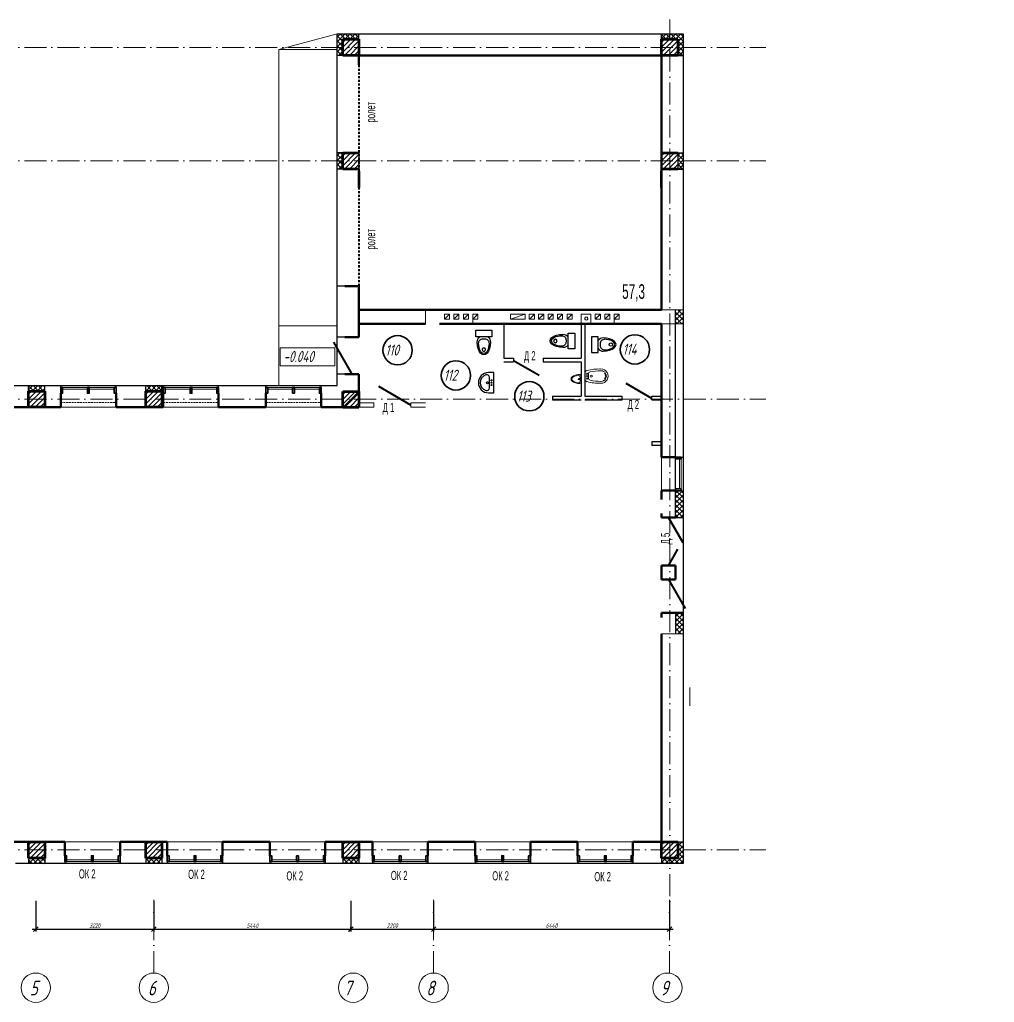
# Model space of a CAD drawing. Header units: millimetres. Extents: x 5763 to 12018931, y 39842 to 3600577.
# Drawn here: x 266604 to 319818, y 558164 to 611798 of the extents above; entities that cross this region are included whole.
import ezdxf

# ---------------------------------------------------------------- set-up
doc = ezdxf.new("R2010")
doc.units = ezdxf.units.MM
for name, pattern in [('ACAD_ISO10W100', [18, 12, -3, 0, -3]), ('JIS_02_0.7', [1.35, 0.75, -0.6]), ('ШТРИХОВАЯ', [0.75, 0.5, -0.25])]:
    doc.linetypes.add(name, pattern=pattern)
for name, color, linetype in [('!Форматы', 7, 'Continuous'), ('Архитектура', 7, 'Continuous'), ('технология', 5, 'Continuous')]:
    doc.layers.add(name, color=color, linetype=linetype)
doc.layers.add('Оборудование', color=6, linetype='Continuous', lineweight=18)
doc.styles.add('RUSSWIN', font='russwin.shx', dxfattribs={"width": 0.6})
doc.styles.add('VSSP_ROMANS', font='romans.shx', dxfattribs={"width": 0.75, "oblique": 15})
doc.styles.add('VSSP_ROMANS07', font='romans.shx', dxfattribs={"width": 0.7, "oblique": 15, "height": 250})
doc.dimstyles.new('VSSP-100', dxfattribs={"dimscale": 100, "dimtxt": 2.5, "dimasz": 2.5, "dimexe": 1.25, "dimexo": 0.625, "dimtad": 1, "dimdec": 0, "dimrnd": 0.001, "dimzin": 1, "dimtxsty": 'VSSP_ROMANS07', "dimblk": 'OBLIQUE', "dimcen": 2.5, "dimdle": 2, "dimaunit": 1, "dimadec": 3, "dimazin": 2, "dimtfac": 1, "dimtdec": 0, "dimtix": 1, "dimtmove": 2, "dimatfit": 3, "dimldrblk": 'OBLIQUE', "dimfxl": 1.25, "dimtolj": 1, "dimtzin": 0, "dimarcsym": 0})
pattern_1 = [(45, (-463364.7, 238828.96), (-134.70384, 134.70384), []), (135, (-463364.7, 238828.96), (-134.70384, -134.70384), [])]
pattern_2 = [(45, (-1179925.73, -135293.64), (-134.703842, 134.703842), []), (135, (-1179925.73, -135293.64), (-134.703842, -134.703842), [])]

# ---------------------------------------------------------------- blocks, each defined once
blk = doc.blocks.new('ПИССУАР')
at = {"layer": 'Оборудование'}
blk.add_line((77, 61), (-77, 61), dxfattribs=at)
at = {"layer": 'Оборудование', "ltscale": 5}
blk.add_line((-51, 36), (51, 36), dxfattribs=at)
at = {"layer": 'Оборудование'}
blk.add_circle((0, 0), 23.1, dxfattribs=at)
for centre, radius, start, end in [((-82, 18), 43.3, 83.4098, 173.2164), ((-51, -15), 50.3, 90, 164.7391), ((51, -15), 50.3, 15.2609, 90), ((82, 18), 43.3, 6.7836, 96.5902)]:
    blk.add_arc(centre, radius, start, end, dxfattribs=at)
at = {"layer": 'Оборудование', "extrusion": (0, 0, -1)}
for centre, major_axis, ratio, start_param, end_param in [((0, 23), (0, -242), 0.5153, 4.712389, 7.853982), ((0, 0), (0, 195), 0.510377, 1.580731, 4.702455)]:
    blk.add_ellipse(centre, major_axis=major_axis, ratio=ratio, start_param=start_param, end_param=end_param, dxfattribs=at)
blk = doc.blocks.new('УНИТАЗ')
for p, q in [((0, 215), (0, -215)), ((179, 215), (0, 215)), ((179, -215), (179, 215)), ((236, 23), (236, -23)), ((0, -215), (179, -215))]:
    blk.add_line(p, q)
blk.add_circle((528, 0), 47.6)
for centre, radius, start, end in [((321, 0), 180, 90, 141.9966), ((356, 23), 120, 89.7095, 180), ((321, 0), 180, 218.0034, 270), ((356, -23), 120, 180, 270.2905)]:
    blk.add_arc(centre, radius, start, end)
for centre, major_axis, ratio, start_param, end_param in [((321, 0), (349, 0), 0.5153, 4.712389, 7.853982), ((354, 0), (-281, 0), 0.510377, 1.580731, 4.702455)]:
    blk.add_ellipse(centre, major_axis=major_axis, ratio=ratio, start_param=start_param, end_param=end_param)
blk = doc.blocks.new('БИДЕ')
at = {"layer": 'Оборудование'}
for p, q in [((-80, 0), (80, 0)), ((-63, -99), (63, -99))]:
    blk.add_line(p, q, dxfattribs=at)
for centre, radius in [((-65, -59), 14.7), ((0, -174), 27.2), ((0, -59), 14.7), ((65, -59), 14.7)]:
    blk.add_circle(centre, radius, dxfattribs=at)
for centre, radius, start, end in [((-80, -75), 75, 90, 165.3682), ((80, -75), 75, 14.6318, 90), ((1107, -385), 1301, 165.3682, 182.1212), ((1456, -455), 1600, 168.611, 179.3672), ((-63, -149), 50, 90, 168.611), ((63, -149), 50, 11.389, 90), ((-1456, -455), 1600, 0.6328, 11.389), ((-1107, -385), 1301, 357.8788, 14.6318), ((0, -440), 194, 177.8995, 2.1005), ((0, -440), 144, 178.8387, 1.1613), ((0, -440), 123, 231.1186, 308.8814)]:
    blk.add_arc(centre, radius, start, end, dxfattribs=at)
blk = doc.blocks.new('УМЫВАЛЬНИК')
for p, q in [((275, 0), (-275, 0)), ((-275, 0), (-275, -145)), ((275, -145), (275, 0)), ((141, -120), (-141, -120)), ((0, -370), (0, -370)), ((0, -420), (0, -420))]:
    blk.add_line(p, q)
for centre, radius in [((-65, -59), 14.7), ((0, -174), 27.2), ((0, -59), 14.7), ((65, -59), 14.7)]:
    blk.add_circle(centre, radius)
for centre, radius, start, end in [((0, -145), 275, 180, 270), ((-141, -195), 75, 90, 199.4712), ((0, -145), 225, 199.4712, 270), ((0, -145), 275, 270, 0), ((0, -145), 225, 270, 340.5288), ((141, -195), 75, 340.5288, 90)]:
    blk.add_arc(centre, radius, start, end)
blk = doc.blocks.new('_OBLIQUE')
at = {"color": 0, "linetype": 'ByBlock'}
blk.add_line((-0.5, -0.5), (0.5, 0.5), dxfattribs=at)
blk = doc.blocks.new('*D91')
at = {"layer": 'Defpoints', "color": 0, "transparency": 16777216}
for p in [(267486, 563764), (273928, 563764), (273928, 562164)]:
    blk.add_point(p, dxfattribs=at)
at = {"layer": 'Архитектура', "color": 0, "lineweight": -2, "transparency": 16777216}
for p, q in [((267486, 563702), (267486, 562039)), ((273928, 563702), (273928, 562039)), ((267286, 562164), (274128, 562164))]:
    blk.add_line(p, q, dxfattribs=at)
at = {"layer": 'Архитектура', "color": 0, "lineweight": -2, "transparency": 16777216, "xscale": 250, "yscale": 250, "zscale": 250, "rotation": 180}
blk.add_blockref('_OBLIQUE', (267486, 562164), dxfattribs=at)
at = {"layer": 'Архитектура', "color": 0, "lineweight": -2, "transparency": 16777216, "xscale": 250, "yscale": 250, "zscale": 250}
blk.add_blockref('_OBLIQUE', (273928, 562164), dxfattribs=at)
at = {"layer": 'Архитектура', "color": 0, "lineweight": 20, "transparency": 16777216, "insert": (270707, 562352), "char_height": 250, "width": 87154.5, "attachment_point": 5, "style": 'VSSP_ROMANS07'}
blk.add_mtext('\\A1;3220', dxfattribs=at)
blk = doc.blocks.new('*D93')
at = {"layer": 'Defpoints', "color": 0, "transparency": 16777216}
for p in [(284688, 563764), (289206, 563764), (289206, 562164)]:
    blk.add_point(p, dxfattribs=at)
at = {"layer": 'Архитектура', "color": 0, "lineweight": -2, "transparency": 16777216}
for p, q in [((284688, 563702), (284688, 562039)), ((289206, 563702), (289206, 562039)), ((284488, 562164), (289406, 562164))]:
    blk.add_line(p, q, dxfattribs=at)
at = {"layer": 'Архитектура', "color": 0, "lineweight": -2, "transparency": 16777216, "xscale": 250, "yscale": 250, "zscale": 250, "rotation": 180}
blk.add_blockref('_OBLIQUE', (284688, 562164), dxfattribs=at)
at = {"layer": 'Архитектура', "color": 0, "lineweight": -2, "transparency": 16777216, "xscale": 250, "yscale": 250, "zscale": 250}
blk.add_blockref('_OBLIQUE', (289206, 562164), dxfattribs=at)
at = {"layer": 'Архитектура', "color": 0, "lineweight": 20, "transparency": 16777216, "insert": (286947, 562351), "char_height": 250, "width": 65741.77, "attachment_point": 5, "style": 'VSSP_ROMANS07'}
blk.add_mtext('\\A1;2200', dxfattribs=at)
blk = doc.blocks.new('*D94')
at = {"layer": 'Defpoints', "color": 0, "transparency": 16777216}
for p in [(289206, 563764), (302088, 563764), (302088, 562164)]:
    blk.add_point(p, dxfattribs=at)
at = {"layer": 'Архитектура', "color": 0, "lineweight": -2, "transparency": 16777216}
for p, q in [((289206, 563702), (289206, 562039)), ((302088, 563702), (302088, 562039)), ((289006, 562164), (302288, 562164))]:
    blk.add_line(p, q, dxfattribs=at)
at = {"layer": 'Архитектура', "color": 0, "lineweight": -2, "transparency": 16777216, "xscale": 250, "yscale": 250, "zscale": 250, "rotation": 180}
blk.add_blockref('_OBLIQUE', (289206, 562164), dxfattribs=at)
at = {"layer": 'Архитектура', "color": 0, "lineweight": -2, "transparency": 16777216, "xscale": 250, "yscale": 250, "zscale": 250}
blk.add_blockref('_OBLIQUE', (302088, 562164), dxfattribs=at)
at = {"layer": 'Архитектура', "color": 0, "lineweight": 20, "transparency": 16777216, "insert": (295647, 562352), "char_height": 250, "attachment_point": 5, "style": 'VSSP_ROMANS07'}
blk.add_mtext('\\A1;6440', dxfattribs=at)
blk = doc.blocks.new('*D92')
at = {"layer": '!Форматы', "color": 0, "lineweight": -2, "transparency": 16777216}
for p, q in [((273728, 562164), (284893, 562164)), ((273928, 562164), (273928, 562039)), ((284693, 562164), (284693, 562289))]:
    blk.add_line(p, q, dxfattribs=at)
at = {"layer": 'Defpoints', "color": 0, "transparency": 16777216}
for p in [(273928, 562164), (284693, 562164), (284693, 562164)]:
    blk.add_point(p, dxfattribs=at)
at = {"layer": '!Форматы', "color": 0, "lineweight": -2, "transparency": 16777216, "xscale": 250, "yscale": 250, "zscale": 250, "rotation": 180}
blk.add_blockref('_OBLIQUE', (273928, 562164), dxfattribs=at)
at = {"layer": '!Форматы', "color": 0, "lineweight": -2, "transparency": 16777216, "xscale": 250, "yscale": 250, "zscale": 250}
blk.add_blockref('_OBLIQUE', (284693, 562164), dxfattribs=at)
at = {"layer": '!Форматы', "color": 0, "lineweight": 20, "transparency": 16777216, "insert": (279311, 562351), "char_height": 250, "attachment_point": 5, "style": 'VSSP_ROMANS07'}
blk.add_mtext('\\A1;5440', dxfattribs=at)

msp = doc.modelspace()

# ---------------------------------------------------------------- hatches: boundary and pattern name
at = {"ltscale": 100, "transparency": 33554597}
h = msp.add_hatch(dxfattribs=at)
h.set_pattern_fill('ANSI37', color=256, scale=60)
h.set_pattern_definition(pattern_1)
h.paths.add_polyline_path([(284684.5027, 611023.76996), (283946.26077, 611023.76996), (283946.26077, 610285.76996), (284242.26077, 610285.76996), (284242.26077, 610727.76996), (284684.55529, 610727.76996)])
h.paths.add_polyline_path([(284242.26077, 610285.76996), (283946.26077, 610285.76996), (283946.26077, 609843.76996), (284242.26077, 609843.76996)])
h.paths.add_polyline_path([(285126.26077, 611023.76996), (284684.5027, 611023.76996), (284684.55529, 610727.76996), (285126.26077, 610727.76996)])
h = msp.add_hatch(dxfattribs=at)
h.set_pattern_fill('ANSI37', color=256, scale=60)
h.set_pattern_definition(pattern_1)
h.paths.add_polyline_path([(302104.90214, 611023.76996), (301646.26077, 611023.76996), (301646.26077, 610727.76996), (302104.90214, 610727.76996)])
h.paths.add_polyline_path([(302826.26077, 611023.76996), (302104.90214, 611023.76996), (302104.90214, 610727.76996), (302530.26077, 610727.76996), (302530.26077, 610285.76996), (302826.26077, 610285.76996)])
h.paths.add_polyline_path([(302826.26077, 610285.76996), (302530.26077, 610285.76996), (302530.26077, 609843.76996), (302826.26077, 609843.76996)])
h = msp.add_hatch(dxfattribs=at)
h.set_pattern_fill('ANSI31', color=256, scale=60)
h.set_pattern_definition([(45, (-282622.53, 393925.3), (-134.70384, 134.70384), [])])
h.paths.add_polyline_path([(284242.26077, 609843.76996), (285126.26077, 609843.76996), (285126.26077, 610727.76996), (284242.26077, 610727.76996)])
h = msp.add_hatch(dxfattribs=at)
h.set_pattern_fill('ANSI31', color=256, scale=60)
h.set_pattern_definition([(45, (-265218.53, 393925.3), (-134.70384, 134.70384), [])])
h.paths.add_polyline_path([(302530.26077, 610727.76996), (301646.26077, 610727.76996), (301646.26077, 609843.76996), (302530.26077, 609843.76996)])
h = msp.add_hatch(dxfattribs=at)
h.set_pattern_fill('ANSI37', color=256, scale=60)
h.set_pattern_definition(pattern_1)
h.paths.add_polyline_path([(284242.26077, 604528.25934), (283946.26077, 604528.25934), (283946.26077, 604086.25934), (284242.26077, 604086.25934)])
h.paths.add_polyline_path([(284242.26077, 604086.25934), (283946.26077, 604086.25934), (283946.26077, 603644.25934), (284242.26077, 603644.25934)])
h = msp.add_hatch(dxfattribs=at)
h.set_pattern_fill('ANSI31', color=256, scale=60)
h.set_pattern_definition([(45, (-282622.53, 387725.79), (-134.70384, 134.70384), [])])
h.paths.add_polyline_path([(285126.26077, 604528.25934), (284242.26077, 604528.25934), (284242.26077, 603644.25934), (285126.26077, 603644.25934)])
h = msp.add_hatch(dxfattribs=at)
h.set_pattern_fill('ANSI31', color=256, scale=60)
h.set_pattern_definition([(45, (-265218.53, 387725.79), (-134.70384, 134.70384), [])])
h.paths.add_polyline_path([(302530.26077, 604528.25934), (301646.26077, 604528.25934), (301646.26077, 603644.25934), (302530.26077, 603644.25934)])
h = msp.add_hatch(dxfattribs=at)
h.set_pattern_fill('ANSI37', color=256, scale=60)
h.set_pattern_definition(pattern_1)
h.paths.add_polyline_path([(302826.26077, 604528.25934), (302530.26077, 604528.25934), (302530.26077, 604086.25934), (302826.26077, 604086.25934)])
h.paths.add_polyline_path([(302826.26077, 604086.25934), (302530.26077, 604086.25934), (302530.26077, 603644.25934), (302826.26077, 603644.25934)])
h = msp.add_hatch(dxfattribs=at)
h.set_pattern_fill('ANSI37', color=256, scale=60)
h.set_pattern_definition(pattern_2)
h.paths.add_polyline_path([(302826.26077, 595963.76996), (302406.26077, 595963.76996), (302406.26077, 595203.76996), (302826.26077, 595203.76996)])
h = msp.add_hatch(dxfattribs=at)
h.set_pattern_fill('ANSI37', color=256, scale=60)
h.set_pattern_definition(pattern_2)
h.paths.add_polyline_path([(267970.26077, 591824.25932), (267086.26077, 591824.25932), (267086.26077, 591528.25934), (267970.26077, 591528.25934)])
h.paths.add_polyline_path([(274370.25924, 591824.25932), (273486.25924, 591824.25932), (273486.25924, 591528.25934), (274370.25924, 591528.25934)])
h = msp.add_hatch(dxfattribs=at)
h.set_pattern_fill('ANSI31', color=256, scale=60)
h.set_pattern_definition([(45, (-299778.53, 374725.79), (-134.70384, 134.70384), [])])
h.paths.add_polyline_path([(267970.26077, 591528.25934), (267086.26077, 591528.25934), (267086.26077, 590644.25934), (267970.26077, 590644.25934)])
h = msp.add_hatch(dxfattribs=at)
h.set_pattern_fill('ANSI31', color=256, scale=60)
h.set_pattern_definition([(45, (-293378.53, 374725.79), (-134.70384, 134.70384), [])])
h.paths.add_polyline_path([(274370.25924, 591528.25934), (273486.25924, 591528.25934), (273486.25924, 590644.25934), (274370.25924, 590644.25934)])
h = msp.add_hatch(dxfattribs=at)
h.set_pattern_fill('ANSI31', color=256, scale=60)
h.set_pattern_definition([(45, (-282622.53, 374709.71), (-134.70384, 134.70384), [])])
h.paths.add_polyline_path([(285126.26077, 591512.187), (284242.26077, 591512.187), (284242.26077, 590628.187), (285126.26077, 590628.187)])
h = msp.add_hatch(dxfattribs=at)
h.set_pattern_fill('ANSI37', color=256, scale=60)
h.set_pattern_definition(pattern_2)
h.paths.add_polyline_path([(302826.26077, 586084.25934), (302726.16493, 586084.25934), (302406.16493, 586084.25934), (302406.26077, 584624.25934), (302826.26077, 584624.25934)])
h = msp.add_hatch(dxfattribs=at)
h.set_pattern_fill('ANSI37', color=256, scale=60)
h.set_pattern_definition(pattern_2)
h.paths.add_polyline_path([(302826.26077, 579424.25934), (302406.26077, 579424.25934), (302406.26077, 578280.25934), (302826.26077, 578280.25934), (302826.26077, 578564.25934)])
h = msp.add_hatch(dxfattribs=at)
h.set_pattern_fill('ANSI31', color=256, scale=60)
h.set_pattern_definition([(45, (-299778.53, 350121.79), (-134.70384, 134.70384), [])])
h.paths.add_polyline_path([(267970.26077, 566924.25934), (267086.26077, 566924.25934), (267086.26077, 566040.25934), (267970.26077, 566040.25934)])
h = msp.add_hatch(dxfattribs=at)
h.set_pattern_fill('ANSI31', color=256, scale=60)
h.set_pattern_definition([(45, (-293378.53, 350121.78), (-134.70384, 134.70384), [])])
h.paths.add_polyline_path([(274370.25924, 566924.25723), (273486.25924, 566924.25723), (273486.25924, 566040.25723), (274370.25924, 566040.25723)])
h = msp.add_hatch(dxfattribs=at)
h.set_pattern_fill('ANSI31', color=256, scale=60)
h.set_pattern_definition([(45, (-282622.53, 350121.78), (-134.70384, 134.70384), [])])
h.paths.add_polyline_path([(285126.26077, 566924.25723), (284242.26077, 566924.25723), (284242.26077, 566040.25723), (285126.26077, 566040.25723)])
h = msp.add_hatch(dxfattribs=at)
h.set_pattern_fill('ANSI37', color=256, scale=60)
h.set_pattern_definition(pattern_2)
h.paths.add_polyline_path([(302826.26077, 566924.25723), (302530.26077, 566924.25723), (302530.26077, 566040.25723), (302088.26077, 566040.25723), (302088.26077, 565744.25932), (302826.26077, 565744.25932)])
h.paths.add_polyline_path([(302088.26077, 566040.25723), (301646.26077, 566040.25723), (301646.26077, 565744.25932), (302088.26077, 565744.25932)])
h = msp.add_hatch(dxfattribs=at)
h.set_pattern_fill('ANSI31', color=256, scale=60)
h.set_pattern_definition([(45, (-265218.53, 350121.78), (-134.70384, 134.70384), [])])
h.paths.add_polyline_path([(302530.26077, 566924.25723), (301646.26077, 566924.25723), (301646.26077, 566040.25723), (302530.26077, 566040.25723)])
h = msp.add_hatch(dxfattribs=at)
h.set_pattern_fill('ANSI37', color=256, scale=60)
h.set_pattern_definition(pattern_2)
h.paths.add_polyline_path([(285126.26077, 566040.25723), (284242.26077, 566040.25723), (284242.26077, 565744.25932), (285126.26077, 565744.25932)])
h.paths.add_polyline_path([(274370.25924, 566040.25723), (273486.25924, 566040.25723), (273486.25924, 565744.25932), (274370.25924, 565744.25932)])
h.paths.add_polyline_path([(267970.26077, 566040.25934), (267086.26077, 566040.25934), (267086.26077, 565744.25932), (267970.26077, 565744.25932)])
h.paths.add_polyline_path([(255161.67121, 566040.25934), (254277.67121, 566040.25934), (254214.52275, 566040.25934), (254214.52275, 565384.25934), (255161.67121, 565384.25934)])

# ---------------------------------------------------------------- linework, layer by layer
at = {"layer": '!Форматы', "color": 1, "lineweight": 20}
for p, q in [((284242.26077, 610727.76996), (284242.26077, 609843.76996)), ((284242.26077, 610727.76996), (285126.26077, 610727.76996)), ((284242.26077, 609843.76996), (284242.26077, 610727.76996)), ((285126.26077, 610727.76996), (285126.26077, 609843.76996)), ((301646.26077, 610727.76996), (301646.26077, 609843.76996)), ((301646.26077, 610727.76996), (302530.26077, 610727.76996)), ((301646.26077, 609843.76996), (301646.26077, 610727.76996)), ((302530.26077, 610727.76996), (302530.26077, 609843.76996)), ((284242.26077, 609843.76996), (284242.26077, 610285.76996)), ((284242.26077, 609843.76996), (284242.26077, 610285.76996)), ((285126.26077, 609843.76996), (284242.26077, 609843.76996)), ((302530.26077, 609843.76996), (301646.26077, 609843.76996)), ((284242.26077, 604528.25934), (284242.26077, 603644.25934)), ((284242.26077, 604528.25934), (285126.26077, 604528.25934)), ((284242.26077, 603644.25934), (284242.26077, 604528.25934)), ((301646.26077, 604528.25934), (302530.26077, 604528.25934)), ((285126.26077, 603644.25934), (284242.26077, 603644.25934)), ((285126.26077, 603527.76996), (285126.26077, 602643.76996)), ((302530.26077, 603644.25934), (301646.26077, 603644.25934)), ((301646.26077, 603527.76996), (301646.26077, 602643.76996)), ((301646.26077, 602643.76996), (301646.26077, 603527.76996)), ((267086.26077, 591528.25934), (267086.26077, 590644.25934)), ((267086.26077, 591528.25934), (267970.26077, 591528.25934)), ((267086.26077, 590644.25934), (267086.26077, 591528.25934)), ((267970.26077, 591528.25934), (267970.26077, 590660.33168)), ((267970.26077, 591528.25934), (267970.26077, 590644.25934)), ((273486.25924, 591528.25934), (274370.25924, 591528.25934)), ((273486.25924, 590644.25934), (273486.25924, 591528.25934)), ((274370.25924, 591528.25934), (274370.25924, 590644.25934)), ((284242.26077, 591512.187), (284242.26077, 590628.187)), ((284242.26077, 591512.187), (285126.26077, 591512.187)), ((284242.26077, 590628.187), (284242.26077, 591512.187)), ((285126.26077, 591512.187), (285126.26077, 590644.25934)), ((285126.26077, 591512.187), (285126.26077, 590628.187)), ((267970.26077, 590644.25934), (267086.26077, 590644.25934)), ((274370.25924, 590644.25934), (273486.25924, 590644.25934)), ((285126.26077, 590628.187), (284242.26077, 590628.187)), ((267086.26077, 566924.25934), (267970.26077, 566924.25934)), ((267086.26077, 566040.25934), (267086.26077, 566924.25934)), ((267970.26077, 566924.25934), (267970.26077, 566040.25934)), ((273486.25924, 566924.25723), (274370.25924, 566924.25723)), ((273486.25924, 566040.25723), (273486.25924, 566924.25723)), ((274370.25924, 566924.25723), (274370.25924, 566040.25723)), ((284242.26077, 566924.25723), (285126.26077, 566924.25723)), ((284242.26077, 566040.25723), (284242.26077, 566924.25723)), ((285126.26077, 566924.25723), (285126.26077, 566040.25723)), ((301646.26077, 566924.25723), (302530.26077, 566924.25723)), ((301646.26077, 566040.25723), (301646.26077, 566924.25723)), ((302530.26077, 566924.25723), (302530.26077, 566040.25723)), ((267970.26077, 566040.25934), (267086.26077, 566040.25934)), ((274370.25924, 566040.25723), (273486.25924, 566040.25723)), ((273486.25924, 566040.25723), (273928.25924, 566040.25723)), ((285126.26077, 566040.25723), (284242.26077, 566040.25723)), ((302530.26077, 566040.25723), (301646.26077, 566040.25723)), ((301646.26077, 566040.25723), (302088.26077, 566040.25723))]:
    msp.add_line(p, q, dxfattribs=at)
at = {"layer": '!Форматы', "color": 1, "lineweight": 53}
for p, q in [((284242.26077, 610727.76996), (285126.26077, 610727.76996)), ((284242.26077, 609843.76996), (284242.26077, 610727.76996)), ((285126.26077, 610727.76996), (285126.26077, 609843.76996)), ((301646.26077, 610727.76996), (302530.26077, 610727.76996)), ((301646.26077, 609843.76996), (301646.26077, 610727.76996)), ((302530.26077, 610727.76996), (302530.26077, 609843.76996)), ((285126.26077, 609843.76996), (284242.26077, 609843.76996)), ((302530.26077, 609843.76996), (301646.26077, 609843.76996)), ((284242.26077, 604528.25934), (285126.26077, 604528.25934)), ((284242.26077, 603644.25934), (284242.26077, 604528.25934)), ((301646.26077, 604528.25934), (302530.26077, 604528.25934)), ((285126.26077, 603644.25934), (284242.26077, 603644.25934)), ((285126.26077, 603527.76996), (285126.26077, 602643.76996)), ((302530.26077, 603644.25934), (301646.26077, 603644.25934)), ((301646.26077, 602643.76996), (301646.26077, 603527.76996)), ((267086.26077, 591528.25934), (267970.26077, 591528.25934)), ((267086.26077, 590644.25934), (267086.26077, 591528.25934)), ((267970.26077, 591528.25934), (267970.26077, 590644.25934)), ((273486.25924, 591528.25934), (274370.25924, 591528.25934)), ((273486.25924, 590644.25934), (273486.25924, 591528.25934)), ((274370.25924, 591528.25934), (274370.25924, 590644.25934)), ((284242.26077, 591512.187), (285126.26077, 591512.187)), ((284242.26077, 590628.187), (284242.26077, 591512.187)), ((285126.26077, 591512.187), (285126.26077, 590628.187)), ((267970.26077, 590644.25934), (267086.26077, 590644.25934)), ((274370.25924, 590644.25934), (273486.25924, 590644.25934)), ((285126.26077, 590628.187), (284242.26077, 590628.187)), ((267086.26077, 566924.25934), (267970.26077, 566924.25934)), ((267086.26077, 566040.25934), (267086.26077, 566924.25934)), ((267970.26077, 566924.25934), (267970.26077, 566040.25934)), ((273486.25924, 566924.25723), (274370.25924, 566924.25723)), ((273486.25924, 566040.25723), (273486.25924, 566924.25723)), ((274370.25924, 566924.25723), (274370.25924, 566040.25723)), ((284242.26077, 566924.25723), (285126.26077, 566924.25723)), ((284242.26077, 566040.25723), (284242.26077, 566924.25723)), ((285126.26077, 566924.25723), (285126.26077, 566040.25723)), ((301646.26077, 566924.25723), (302530.26077, 566924.25723)), ((301646.26077, 566040.25723), (301646.26077, 566924.25723)), ((302530.26077, 566924.25723), (302530.26077, 566040.25723)), ((267970.26077, 566040.25934), (267086.26077, 566040.25934)), ((274370.25924, 566040.25723), (273486.25924, 566040.25723)), ((285126.26077, 566040.25723), (284242.26077, 566040.25723)), ((302530.26077, 566040.25723), (301646.26077, 566040.25723))]:
    msp.add_line(p, q, dxfattribs=at)
at = {"layer": '!Форматы', "lineweight": 20}
for p, q in [((288766.26077, 595203.76996), (288766.26077, 595963.76996)), ((301646.26077, 595963.76996), (302826.26077, 595963.76996)), ((301646.26077, 595203.76996), (302826.26077, 595203.76996)), ((301646.26077, 578280.25934), (302826.26077, 578280.25934)), ((303201.78556, 575351.64542), (303201.78556, 574351.64692))]:
    msp.add_line(p, q, dxfattribs=at)
at = {"ltscale": 100}
for p, q in [((285126.26077, 610727.76996), (285126.26077, 611023.76996)), ((301646.26077, 610727.76996), (301646.26077, 611023.76996)), ((284242.26077, 609843.76996), (283946.26077, 609843.76996)), ((302530.26077, 609843.76996), (302826.26077, 609843.76996)), ((284242.26077, 604528.25934), (283946.26077, 604528.25934)), ((285126.26077, 604528.25934), (285126.26077, 603644.25934)), ((302530.26077, 604528.25934), (302826.26077, 604528.25934)), ((302530.26077, 604528.25934), (302530.26077, 603644.25934)), ((284242.26077, 603644.25934), (283946.26077, 603644.25934)), ((302530.26077, 603644.25934), (302826.26077, 603644.25934)), ((302406.26077, 586104.25934), (302406.26077, 595963.76996)), ((267086.26077, 591528.25934), (267086.26077, 591824.25932)), ((267970.26077, 591528.25934), (267970.26077, 591824.25932)), ((273486.25924, 591528.25934), (273486.25924, 591824.25932)), ((274370.25924, 591528.25934), (274370.25924, 591824.25932)), ((284242.26077, 590628.187), (285126.26077, 591512.187)), ((302406.26077, 584624.25934), (302406.16493, 586084.25934)), ((301646.26077, 584624.25934), (302406.26077, 584624.25934)), ((302406.26077, 584624.25934), (302826.26077, 584624.25934)), ((302406.26077, 579424.25934), (302406.26077, 578280.25934)), ((302530.26077, 566924.25723), (302826.26077, 566924.25723)), ((267086.26077, 566040.25934), (267086.26077, 565744.25932)), ((267970.26077, 566040.25934), (267970.26077, 565744.25932)), ((273486.25924, 566040.25723), (273486.25924, 565744.25932)), ((274370.25924, 566040.25723), (274370.25924, 565744.25932)), ((284242.26077, 566040.25723), (284242.26077, 565744.25932)), ((285126.26077, 566040.25723), (285126.26077, 565744.25932)), ((301646.26077, 566040.25723), (301646.26077, 565744.25932))]:
    msp.add_line(p, q, dxfattribs=at)
at = {"color": 7, "linetype": 'Continuous', "lineweight": 20, "true_color": 0x000007}
for points in [[(289797.69552, 595442.79024), (290072.73255, 595442.79024), (290072.73255, 595721.10153), (289797.69552, 595721.10153)], [(290311.75283, 595442.79024), (290590.06412, 595442.79024), (290590.06412, 595721.10153), (290311.75283, 595721.10153)], [(291343.14172, 595442.79024), (291621.45301, 595442.79024), (291621.45301, 595721.10153), (291343.14172, 595721.10153)], [(293405.9195, 595442.79024), (294198.28811, 595442.79024), (294198.28811, 595721.10153), (293405.9195, 595721.10153)], [(294424.21139, 595442.79024), (294712.34543, 595442.79024), (294712.34543, 595721.10153), (294424.21139, 595721.10153)], [(295455.60028, 595442.79024), (295730.63731, 595442.79024), (295730.63731, 595721.10153), (295455.60028, 595721.10153)], [(295969.6576, 595442.79024), (296247.96888, 595442.79024), (296247.96888, 595721.10153), (295969.6576, 595721.10153)], [(296486.98917, 595442.79024), (296762.0262, 595442.79024), (296762.0262, 595721.10153), (296486.98917, 595721.10153)], [(297541.29781, 595567.21176), (297492.18405, 595557.38901), (297452.89305, 595505.001), (297452.89305, 595455.88724), (297492.18405, 595406.77348), (297541.29781, 595393.67648), (297593.68582, 595406.77348), (297629.70257, 595455.88724), (297629.70257, 595505.001), (297593.68582, 595557.38901)], [(297541.29781, 595567.21176), (297492.18405, 595557.38901), (297452.89305, 595505.001), (297452.89305, 595455.88724), (297492.18405, 595406.77348), (297541.29781, 595393.67648), (297593.68582, 595406.77348), (297629.70257, 595455.88724), (297629.70257, 595505.001), (297593.68582, 595557.38901)], [(298032.43537, 595442.79024), (298310.74666, 595442.79024), (298310.74666, 595721.10153), (298032.43537, 595721.10153)], [(299063.82426, 595442.79024), (299338.8613, 595442.79024), (299338.8613, 595721.10153), (299063.82426, 595721.10153)]]:
    msp.add_lwpolyline(points, close=True, dxfattribs=at)
for points in [[(289797.69552, 595442.79024), (290072.73255, 595721.10153), (290072.73255, 595721.10153)], [(290311.75283, 595442.79024), (290590.06412, 595721.10153), (290590.06412, 595721.10153)], [(291104.12144, 595721.10153), (290829.0844, 595442.79024), (291104.12144, 595442.79024), (291104.12144, 595721.10153), (290829.0844, 595721.10153), (290829.0844, 595442.79024)], [(291621.45301, 595721.10153), (291343.14172, 595442.79024), (291343.14172, 595203.76996)], [(293405.9195, 595442.79024), (294198.28811, 595721.10153), (294198.28811, 595721.10153)], [(294437.30839, 595442.79024), (294712.34543, 595721.10153), (294712.34543, 595721.10153)], [(295216.58, 595721.10153), (294938.26871, 595442.79024), (295216.58, 595442.79024), (295216.58, 595721.10153), (294938.26871, 595721.10153), (294938.26871, 595442.79024)], [(295455.60028, 595442.79024), (295730.63731, 595721.10153), (295730.63731, 595721.10153)], [(295969.6576, 595442.79024), (296247.96888, 595721.10153), (296247.96888, 595721.10153)], [(296486.98917, 595442.79024), (296762.0262, 595721.10153), (296762.0262, 595721.10153)], [(297266.26077, 595203.76996), (297266.26077, 595721.10153), (297793.41509, 595721.10153), (297793.41509, 595203.76996)], [(297266.26077, 595203.76996), (297266.26077, 595721.10153), (297793.41509, 595721.10153), (297793.41509, 595203.76996)], [(298032.43537, 595442.79024), (298310.74666, 595721.10153), (298310.74666, 595721.10153)], [(298824.80398, 595721.10153), (298549.76694, 595442.79024), (298824.80398, 595442.79024), (298824.80398, 595721.10153), (298549.76694, 595721.10153), (298549.76694, 595442.79024)], [(299338.8613, 595721.10153), (299063.82426, 595442.79024), (299063.82426, 595203.76996)]]:
    msp.add_lwpolyline(points, dxfattribs=at)
at = {"layer": 'Архитектура', "color": 7, "linetype": 'ACAD_ISO10W100', "lineweight": 20, "ltscale": 100}
for p, q in [((302104.90214, 562163.86428), (302104.90214, 611798.23946)), ((234466.26111, 610285.76996), (307348.1052, 610285.76996)), ((234466.26111, 604086.25934), (307348.1052, 604086.25934)), ((234466.26111, 591086.25934), (307348.1052, 591086.25934)), ((234466.26111, 566482.25934), (307348.1052, 566482.25934)), ((273928.25924, 559764.25955), (273928.25924, 563764.25934)), ((289206.25435, 559764.25955), (289206.25435, 563764.25934)), ((302088.26077, 559764.25955), (302088.26077, 563764.25934))]:
    msp.add_line(p, q, dxfattribs=at)
at = {"layer": 'Архитектура', "color": 7, "lineweight": 18}
for p, q in [((280746.26077, 610173.76996), (283946.26077, 611023.76996)), ((280746.26077, 591824.25932), (280746.26077, 610173.76996)), ((283966.26077, 610173.76996), (280746.26077, 610173.76996)), ((283946.26077, 595084.25936), (280746.26077, 595084.25936)), ((280819.18494, 592895.37409), (280819.18494, 593895.37259)), ((280819.18494, 593895.37259), (283819.18044, 593895.37259)), ((280819.18494, 592895.37409), (280819.18494, 593895.37259)), ((280819.18494, 593895.37259), (283819.18044, 593895.37259)), ((283819.18044, 592895.37409), (283819.18044, 593895.37259)), ((283819.18044, 592895.37409), (283819.18044, 593895.37259)), ((280819.18494, 592895.37409), (283819.18044, 592895.37409)), ((280819.18494, 592895.37409), (283819.18044, 592895.37409)), ((271766.25924, 591724.25934), (268946.25924, 591724.25934)), ((271766.25924, 591624.25934), (268946.25924, 591624.25934)), ((277366.25924, 591724.25934), (274546.25924, 591724.25934)), ((277366.25924, 591624.25934), (274546.25924, 591624.25934)), ((282966.25924, 591724.25934), (280146.25924, 591724.25934)), ((282966.25924, 591624.25934), (280146.25924, 591624.25934)), ((302626.2838, 586184.25934), (302626.2838, 587824.25934)), ((302726.25678, 586124.25934), (302726.16493, 587824.25934)), ((271986.25924, 565944.25934), (269166.25924, 565944.25934)), ((271986.25924, 565844.25934), (269166.25924, 565844.25934)), ((277586.25924, 565944.25934), (274766.25924, 565944.25934)), ((277586.25924, 565844.25934), (274766.25924, 565844.25934)), ((283186.25924, 565944.25934), (280366.25924, 565944.25934)), ((283186.25924, 565844.25934), (280366.25924, 565844.25934)), ((288786.25924, 565944.25934), (285966.25924, 565944.25934)), ((288786.25924, 565844.25934), (285966.25924, 565844.25934)), ((294386.25924, 565944.25934), (291566.25924, 565944.25934)), ((294386.25924, 565844.25934), (291566.25924, 565844.25934)), ((299986.25924, 565944.25934), (297166.25924, 565944.25934)), ((299986.25924, 565844.25934), (297166.25924, 565844.25934))]:
    msp.add_line(p, q, dxfattribs=at)
at = {"layer": 'Архитектура', "color": 7, "lineweight": 50}
for p, q in [((284366.26077, 609843.76996), (285126.26077, 609843.76996)), ((301646.26077, 609843.76996), (285126.26077, 609843.76996)), ((285126.26077, 609323.76996), (285126.26077, 609843.76996)), ((301646.26077, 595963.76996), (301646.26077, 609843.76996)), ((301770.26077, 609843.76996), (302530.26077, 609843.76996)), ((284366.26077, 603644.25934), (285126.26077, 603644.25934)), ((301770.26077, 603644.25934), (302530.26077, 603644.25934)), ((285126.26077, 597243.76996), (284366.26077, 597243.76996)), ((285126.26077, 597243.76996), (285126.26077, 596723.76996)), ((285126.26077, 594464.25934), (285126.26077, 597243.76996)), ((285126.26077, 595963.76996), (301646.26077, 595963.76996)), ((285126.26077, 595203.76996), (288766.26077, 595203.76996)), ((285126.26077, 594464.25934), (285126.26077, 595203.76996)), ((285126.26077, 594464.25934), (285126.26077, 595203.76996)), ((289526.26077, 595203.76996), (301646.26077, 595203.76996)), ((301646.26077, 595203.76996), (301646.26077, 587924.25934)), ((284366.26077, 594464.25934), (285126.26077, 594464.25934)), ((284366.26077, 594464.25934), (285126.26077, 594464.25934)), ((284366.26077, 594464.25934), (285126.26077, 594464.25934)), ((284366.26077, 592444.25934), (285126.26077, 592444.25934)), ((284366.26077, 592444.25934), (285126.26077, 592444.25934)), ((284366.26077, 592444.25934), (285126.26077, 592444.25934)), ((285126.26077, 590644.25934), (285126.26077, 592444.25934)), ((285126.26077, 590644.25934), (285126.26077, 592444.25934)), ((268846.25924, 591404.25934), (268846.25924, 590644.25934)), ((271866.25924, 591404.25934), (271866.25924, 590644.25934)), ((274446.25924, 591404.25934), (274446.25924, 590644.25934)), ((277466.25924, 591404.25934), (277466.25924, 590644.25934)), ((280046.25924, 591404.25934), (280046.25924, 590644.25934)), ((283066.25924, 591404.25934), (283066.25924, 590644.25934)), ((266266.25924, 590644.25934), (268846.25924, 590644.25934)), ((271866.25924, 590644.25934), (274446.25924, 590644.25934)), ((277466.25924, 590644.25934), (280046.25924, 590644.25934)), ((283066.25924, 590644.25934), (285126.26077, 590644.25934)), ((301646.26077, 587924.25934), (302406.26077, 587924.25934)), ((301646.26077, 586104.25934), (301646.26077, 585604.25934)), ((301646.26077, 586104.25934), (302406.26077, 586104.25934)), ((301646.26077, 584844.25934), (301646.26077, 584624.25934)), ((302406.26077, 584624.25934), (301646.26077, 584624.25934)), ((302406.26077, 582004.25934), (301646.26077, 582004.25934)), ((301646.26077, 582004.25934), (301646.26077, 581244.25934)), ((302406.26077, 582004.25934), (302406.26077, 581244.25934)), ((302406.26077, 581244.25934), (301646.26077, 581244.25934)), ((301646.26077, 579424.25934), (301646.26077, 579164.25934)), ((302826.26077, 579424.25934), (301646.26077, 579424.25934)), ((301646.26077, 578280.25934), (301646.26077, 566924.25934)), ((263966.2577, 566924.25934), (269066.25924, 566924.25934)), ((269066.25924, 566164.25934), (269066.25924, 566924.25934)), ((272086.25924, 566924.25934), (274666.25924, 566924.25934)), ((272086.25924, 566164.25934), (272086.25924, 566924.25934)), ((274666.25924, 566164.25934), (274666.25924, 566924.25934)), ((277686.25924, 566924.25934), (280266.25924, 566924.25934)), ((277686.25924, 566164.25934), (277686.25924, 566924.25934)), ((280266.25924, 566164.25934), (280266.25924, 566924.25934)), ((283286.25924, 566924.25934), (285866.25924, 566924.25934)), ((283286.25924, 566164.25934), (283286.25924, 566924.25934)), ((285866.25924, 566164.25934), (285866.25924, 566924.25934)), ((288886.25924, 566924.25934), (291466.25924, 566924.25934)), ((288886.25924, 566164.25934), (288886.25924, 566924.25934)), ((291466.25924, 566164.25934), (291466.25924, 566924.25934)), ((294486.25924, 566924.25934), (297066.25924, 566924.25934)), ((294486.25924, 566164.25934), (294486.25924, 566924.25934)), ((297066.25924, 566164.25934), (297066.25924, 566924.25934)), ((300086.25924, 566924.25934), (301646.26077, 566924.25934)), ((300086.25924, 566164.25934), (300086.25924, 566924.25934))]:
    msp.add_line(p, q, dxfattribs=at)
at = {"layer": 'Архитектура', "color": 7, "linetype": 'JIS_02_0.7', "lineweight": 40, "ltscale": 150}
for p, q in [((285126.26077, 609323.76996), (285126.26077, 603527.76996)), ((285126.26077, 602643.76996), (285126.26077, 597243.76996))]:
    msp.add_line(p, q, dxfattribs=at)
at = {"layer": 'Архитектура', "color": 7}
for p, q in [((284366.26077, 597243.76996), (283966.26077, 597243.76996)), ((284366.26077, 594464.25934), (283966.26077, 594464.25934)), ((284366.26077, 592444.25934), (283966.26077, 592444.25934))]:
    msp.add_line(p, q, dxfattribs=at)
at = {"layer": 'Архитектура', "color": 1, "lineweight": 25}
for p, q in [((293046.26077, 595203.76996), (293046.26077, 593323.76996)), ((297266.26077, 595203.76996), (297266.26077, 593323.76996)), ((297466.26077, 595203.76996), (297466.26077, 591243.76996)), ((293046.26077, 593323.76996), (293566.26077, 593323.76996)), ((293566.26077, 593323.76996), (293566.26077, 593123.76996)), ((295186.26077, 593323.76996), (297266.26077, 593323.76996)), ((295186.26077, 593323.76996), (295186.26077, 593123.76996)), ((293046.26077, 593123.76996), (293566.26077, 593123.76996)), ((295186.26077, 593123.76996), (297266.26077, 593123.76996)), ((297266.26077, 593123.76996), (297266.26077, 591243.76996)), ((295686.26077, 591243.76996), (297266.26077, 591243.76996)), ((295686.26077, 591243.76996), (295686.26077, 591043.76996)), ((297466.26077, 591243.76996), (299506.26077, 591243.76996)), ((299506.26077, 591043.76996), (299506.26077, 591243.76996)), ((301126.26077, 591243.76996), (301646.26077, 591243.76996)), ((301126.26077, 591043.76996), (301126.26077, 591243.76996)), ((295686.26077, 591043.76996), (297266.26077, 591043.76996)), ((297466.26077, 591043.76996), (299506.26077, 591043.76996)), ((301126.26077, 591043.76996), (301646.26077, 591043.76996)), ((301646.26077, 588763.76996), (301126.26077, 588763.76996)), ((301126.26077, 588763.76996), (301126.26077, 588563.76996)), ((301646.26077, 588563.76996), (301126.26077, 588563.76996))]:
    msp.add_line(p, q, dxfattribs=at)
at = {"layer": 'Архитектура', "color": 7, "lineweight": 40}
for p, q in [((283736.26077, 594193.63066), (284746.26077, 592444.25934)), ((293566.26077, 593203.76996), (294969.22193, 592393.76996)), ((287956.26077, 590764.25934), (286206.88946, 591774.25934)), ((301126.26077, 591123.76996), (299723.29962, 591933.76996)), ((302826.26077, 583238.6187), (302026.26077, 584624.25934)), ((302526.26077, 582890.28475), (302026.26077, 582024.25934)), ((302026.26077, 581244.25934), (302936.26077, 579668.09311))]:
    msp.add_line(p, q, dxfattribs=at)
at = {"layer": 'Архитектура', "color": 7, "lineweight": 35}
msp.add_line((285126.26077, 590644.25934), (285126.26077, 592184.25934), dxfattribs=at)
at = {"layer": 'Архитектура', "color": 7, "lineweight": 25}
for p, q in [((268846.25924, 591724.25934), (268846.25924, 591824.25936)), ((271866.25924, 591724.25934), (271866.25924, 591824.25936)), ((274446.25924, 591724.25934), (274446.25924, 591824.25936)), ((277466.25924, 591724.25934), (277466.25924, 591824.25936)), ((280046.25924, 591724.25934), (280046.25924, 591824.25936)), ((283066.25924, 591724.25934), (283066.25924, 591824.25936)), ((302726.16493, 587924.25934), (302826.16496, 587924.25934)), ((302726.16493, 586084.25934), (302826.16496, 586084.25934)), ((269066.25924, 565844.25934), (269066.25924, 565744.25932)), ((272086.25924, 565844.25934), (272086.25924, 565744.25932)), ((274666.25924, 565844.25934), (274666.25924, 565744.25932)), ((277686.25924, 565844.25934), (277686.25924, 565744.25932)), ((280266.25924, 565844.25934), (280266.25924, 565744.25932)), ((283286.25924, 565844.25934), (283286.25924, 565744.25932)), ((285866.25924, 565844.25934), (285866.25924, 565744.25932)), ((288886.25924, 565844.25934), (288886.25924, 565744.25932)), ((291466.25924, 565844.25934), (291466.25924, 565744.25932)), ((294486.25924, 565844.25934), (294486.25924, 565744.25932)), ((297066.25924, 565844.25934), (297066.25924, 565744.25932)), ((300086.25924, 565844.25934), (300086.25924, 565744.25932))]:
    msp.add_line(p, q, dxfattribs=at)
at = {"layer": 'Архитектура', "color": 7, "linetype": 'ШТРИХОВАЯ', "lineweight": 20, "ltscale": 200}
for p, q in [((268846.25924, 590904.25934), (271866.25924, 590904.25934)), ((274446.25924, 590904.25934), (277466.25924, 590904.25934)), ((280046.25924, 590904.25934), (283066.25924, 590904.25934))]:
    msp.add_line(p, q, dxfattribs=at)
at = {"layer": 'Архитектура', "color": 7, "lineweight": 20}
for p, q in [((268846.25924, 590644.25934), (271866.25924, 590644.25934)), ((274446.25924, 590644.25934), (277466.25924, 590644.25934)), ((280046.25924, 590644.25934), (283066.25924, 590644.25934)), ((285126.26077, 590884.25934), (285936.26077, 590884.25934)), ((285126.26077, 590644.25934), (285936.26077, 590644.25934)), ((285936.26077, 590884.25934), (285936.26077, 590644.25934)), ((287956.26077, 590884.25934), (288766.26077, 590884.25934)), ((287956.26077, 590884.25934), (287956.26077, 590644.25934)), ((287956.26077, 590644.25934), (288766.26077, 590644.25934)), ((301646.2838, 586104.25934), (301646.2838, 587904.25934)), ((269066.25924, 566924.25934), (272086.25924, 566924.25934)), ((274666.25924, 566924.25934), (277686.25924, 566924.25934)), ((280266.25924, 566924.25934), (283286.25924, 566924.25934)), ((285866.25924, 566924.25934), (288886.25924, 566924.25934)), ((291466.25924, 566924.25934), (294486.25924, 566924.25934)), ((297066.25924, 566924.25934), (300086.25924, 566924.25934))]:
    msp.add_line(p, q, dxfattribs=at)
at = {"layer": 'Архитектура', "color": 7, "lineweight": 25}
for points in [[(242186.26077, 589944.25627), (242186.26077, 604824.25932), (261066.26077, 604824.25932), (261066.26077, 591824.25932), (283946.26077, 591824.25932), (283946.26077, 611023.76996), (302826.26077, 611023.76996), (302826.26077, 578564.25934)], [(302826.26077, 578564.25934), (302826.26077, 565744.25932), (266386.2577, 565744.25932)]]:
    msp.add_lwpolyline(points, dxfattribs=at)
at = {"layer": 'Архитектура', "color": 7, "lineweight": 35}
for points in [[(268846.25924, 591724.25934), (268846.25924, 591404.25934), (268946.25924, 591404.25934), (268946.25924, 591724.25934), (268846.25924, 591724.25934)], [(270306.25924, 591724.25934), (270306.25924, 591404.25934), (270406.25924, 591404.25934), (270406.25924, 591724.25934), (270306.25924, 591724.25934)], [(271866.25924, 591724.25934), (271866.25924, 591404.25934), (271766.25924, 591404.25934), (271766.25924, 591724.25934), (271866.25924, 591724.25934)], [(274446.25924, 591724.25934), (274446.25924, 591404.25934), (274546.25924, 591404.25934), (274546.25924, 591724.25934), (274446.25924, 591724.25934)], [(275906.25924, 591724.25934), (275906.25924, 591404.25934), (276006.25924, 591404.25934), (276006.25924, 591724.25934), (275906.25924, 591724.25934)], [(277466.25924, 591724.25934), (277466.25924, 591404.25934), (277366.25924, 591404.25934), (277366.25924, 591724.25934), (277466.25924, 591724.25934)], [(280046.25924, 591724.25934), (280046.25924, 591404.25934), (280146.25924, 591404.25934), (280146.25924, 591724.25934), (280046.25924, 591724.25934)], [(281506.25924, 591724.25934), (281506.25924, 591404.25934), (281606.25924, 591404.25934), (281606.25924, 591724.25934), (281506.25924, 591724.25934)], [(283066.25924, 591724.25934), (283066.25924, 591404.25934), (282966.25924, 591404.25934), (282966.25924, 591724.25934), (283066.25924, 591724.25934)], [(302726.16493, 587924.25934), (302406.16493, 587924.25934), (302406.16493, 587824.25934), (302726.16493, 587824.25934), (302726.16493, 587924.25934)], [(302726.16493, 586084.25934), (302406.16493, 586084.25934), (302406.16493, 586184.25934), (302726.16493, 586184.25934), (302726.16493, 586084.25934)], [(269066.25924, 565844.25934), (269066.25924, 566164.25934), (269166.25924, 566164.25934), (269166.25924, 565844.25934), (269066.25924, 565844.25934)], [(270526.25924, 565844.25934), (270526.25924, 566164.25934), (270626.25924, 566164.25934), (270626.25924, 565844.25934), (270526.25924, 565844.25934)], [(272086.25924, 565844.25934), (272086.25924, 566164.25934), (271986.25924, 566164.25934), (271986.25924, 565844.25934), (272086.25924, 565844.25934)], [(274666.25924, 565844.25934), (274666.25924, 566164.25934), (274766.25924, 566164.25934), (274766.25924, 565844.25934), (274666.25924, 565844.25934)], [(276126.25924, 565844.25934), (276126.25924, 566164.25934), (276226.25924, 566164.25934), (276226.25924, 565844.25934), (276126.25924, 565844.25934)], [(277686.25924, 565844.25934), (277686.25924, 566164.25934), (277586.25924, 566164.25934), (277586.25924, 565844.25934), (277686.25924, 565844.25934)], [(280266.25924, 565844.25934), (280266.25924, 566164.25934), (280366.25924, 566164.25934), (280366.25924, 565844.25934), (280266.25924, 565844.25934)], [(281726.25924, 565844.25934), (281726.25924, 566164.25934), (281826.25924, 566164.25934), (281826.25924, 565844.25934), (281726.25924, 565844.25934)], [(283286.25924, 565844.25934), (283286.25924, 566164.25934), (283186.25924, 566164.25934), (283186.25924, 565844.25934), (283286.25924, 565844.25934)], [(285866.25924, 565844.25934), (285866.25924, 566164.25934), (285966.25924, 566164.25934), (285966.25924, 565844.25934), (285866.25924, 565844.25934)], [(287326.25924, 565844.25934), (287326.25924, 566164.25934), (287426.25924, 566164.25934), (287426.25924, 565844.25934), (287326.25924, 565844.25934)], [(288886.25924, 565844.25934), (288886.25924, 566164.25934), (288786.25924, 566164.25934), (288786.25924, 565844.25934), (288886.25924, 565844.25934)], [(291466.25924, 565844.25934), (291466.25924, 566164.25934), (291566.25924, 566164.25934), (291566.25924, 565844.25934), (291466.25924, 565844.25934)], [(292926.25924, 565844.25934), (292926.25924, 566164.25934), (293026.25924, 566164.25934), (293026.25924, 565844.25934), (292926.25924, 565844.25934)], [(294486.25924, 565844.25934), (294486.25924, 566164.25934), (294386.25924, 566164.25934), (294386.25924, 565844.25934), (294486.25924, 565844.25934)], [(297066.25924, 565844.25934), (297066.25924, 566164.25934), (297166.25924, 566164.25934), (297166.25924, 565844.25934), (297066.25924, 565844.25934)], [(298526.25924, 565844.25934), (298526.25924, 566164.25934), (298626.25924, 566164.25934), (298626.25924, 565844.25934), (298526.25924, 565844.25934)], [(300086.25924, 565844.25934), (300086.25924, 566164.25934), (299986.25924, 566164.25934), (299986.25924, 565844.25934), (300086.25924, 565844.25934)]]:
    msp.add_lwpolyline(points, dxfattribs=at)
for centre in [(287239.76106, 593752.39749), (300193.61749, 593797.04726), (290421.92059, 592379.76114), (294430.32706, 591241.12529)]:
    msp.add_circle(centre, 800, dxfattribs=at)
at = {"layer": 'Архитектура', "color": 7, "lineweight": 20}
for centre in [(267486.26077, 558964.25955), (267486.26077, 558964.25955), (273928.25924, 558964.25955), (273928.25924, 558964.25955), (284806.25435, 558964.25955), (284806.25435, 558964.25955), (289206.25435, 558964.25955), (289206.25435, 558964.25955), (301966.25756, 558964.25955), (301966.25756, 558964.25955)]:
    msp.add_circle(centre, 800, dxfattribs=at)

# ---------------------------------------------------------------- block references
at = {"layer": 'Архитектура', "color": 7, "ltscale": 5, "yscale": 2, "zscale": 2}
for name, p, xscale, rotation in [('УНИТАЗ', (291946.26077, 594846.06328), -2, 90), ('БИДЕ', (297466.26077, 592343.76996), 2, 90), ('УМЫВАЛЬНИК', (292488.55409, 591983.76996), 2, 270), ('ПИССУАР', (297143.62779, 592183.76996), 2, 270)]:
    msp.add_blockref(name, p, dxfattribs=dict(at, xscale=xscale, rotation=rotation))
for p, xscale in [((296908.55409, 594263.76996), -2), ((297823.96745, 594063.76996), 2)]:
    msp.add_blockref('УНИТАЗ', p, dxfattribs=dict(at, xscale=xscale))

# ---------------------------------------------------------------- texts
at = {"layer": '!Форматы', "lineweight": 20, "char_height": 500, "attachment_point": 1, "rotation": 90, "style": 'RUSSWIN'}
for s, width, insert in [('ролет', 970.4409125, (285516.98378, 606185.66484)), ('ролет', 970.4409125, (285516.98378, 599248.28757)), ('Д 5', 1116.9715452, (301616.83315, 583165.72128))]:
    msp.add_mtext_dynamic_manual_height_columns(s, width=width, gutter_width=1250, heights=[0], dxfattribs=dict(at, insert=insert))
at = {"layer": '!Форматы', "lineweight": 20, "char_height": 500, "attachment_point": 1, "style": 'RUSSWIN'}
for s, insert in [('Д 2', (294144.43561, 593703.92065)), ('Д 2', (299792.98981, 591044.93542)), ('Д 1', (286428.08024, 590881.00333)), ('ОК 2', (269839.59822, 565426.96471)), ('ОК 2', (275802.52477, 565404.65459)), ('ОК 2', (281169.75571, 565317.12655)), ('ОК 2', (286870.4375, 565340.78315)), ('ОК 2', (292409.03664, 565320.15089)), ('ОК 2', (297977.08228, 565274.62615))]:
    msp.add_mtext_dynamic_manual_height_columns(s, width=1116.9715452, gutter_width=1250, heights=[0], dxfattribs=dict(at, insert=insert))
at = {"layer": 'Архитектура', "color": 7, "lineweight": 35, "style": 'VSSP_ROMANS07', "oblique": 15, "width": 0.7}
for s, p in [('110', (286568.6446, 593464.14004)), ('114', (299522.50103, 593508.78981)), ('112', (289750.80413, 592091.50369)), ('113', (293759.2106, 590952.86785))]:
    msp.add_text(s, height=600, dxfattribs=at).set_placement(p)
at = {"layer": 'Архитектура', "color": 7, "lineweight": 18, "style": 'VSSP_ROMANS', "oblique": 15, "width": 0.7}
msp.add_text('-0.040', height=600, dxfattribs=at).set_placement((281005.41908, 593112.76686))
at = {"layer": 'Архитектура', "color": 7, "lineweight": 20, "style": 'VSSP_ROMANS07', "oblique": 15, "width": 0.7}
for s, p in [('5', (267165.37928, 558544.34512)), ('6', (273607.37774, 558544.34512)), ('7', (284308.8979, 558544.34512)), ('8', (288800.09096, 558544.34512)), ('9', (301588.92466, 558544.34512))]:
    msp.add_text(s, height=800, dxfattribs=at).set_placement(p)
at = {"layer": 'технология', "color": 1, "lineweight": 20, "insert": (299495.46883, 597359.40556), "char_height": 800, "attachment_point": 1, "style": 'RUSSWIN'}
msp.add_mtext_dynamic_manual_height_columns('57,3', width=1845.5505475, gutter_width=1250, heights=[0], dxfattribs=at)

# ---------------------------------------------------------------- dimensions: what is measured, and where the dimension line sits
at = {"layer": '!Форматы', "color": 1, "lineweight": 20}
dim = msp.add_linear_dim(base=(284693.18336, 562163.86428), p1=(273928.25924, 562164.25955), p2=(284693.18336, 562163.86428), text='5440', dimstyle='VSSP-100', override={"dimfxlon": 1}, dxfattribs=at)
dim.commit()
dim.dimension.update_dxf_attribs({"geometry": '*D92', "text_midpoint": (279310.7213, 562351.36428)})
at = {"layer": 'Архитектура', "color": 7, "lineweight": 20}
for base, p1, p2, text, override, picture, middle in [((273928.25924, 562164.25955), (267486.26077, 563764.25934), (273928.25924, 563764.25934), '3220', {"dimadec": 3, "dimfxl": 100}, '*D91', (270707.26, 562351.75955)), ((289206.25435, 562163.86428), (284687.5887, 563764.25934), (289206.25435, 563764.25934), '2200', {"dimfxl": 100}, '*D93', (286946.92152, 562351.36428)), ((302088.26077, 562164.25955), (289206.25435, 563764.25934), (302088.26077, 563764.25934), '6440', {"dimfxl": 100}, '*D94', (295647.25756, 562351.75955))]:
    dim = msp.add_linear_dim(base=base, p1=p1, p2=p2, text=text, dimstyle='VSSP-100', override=override, dxfattribs=at)
    dim.commit()
    dim.dimension.update_dxf_attribs({"geometry": picture, "text_midpoint": middle})

doc.saveas('drawing.dxf')
